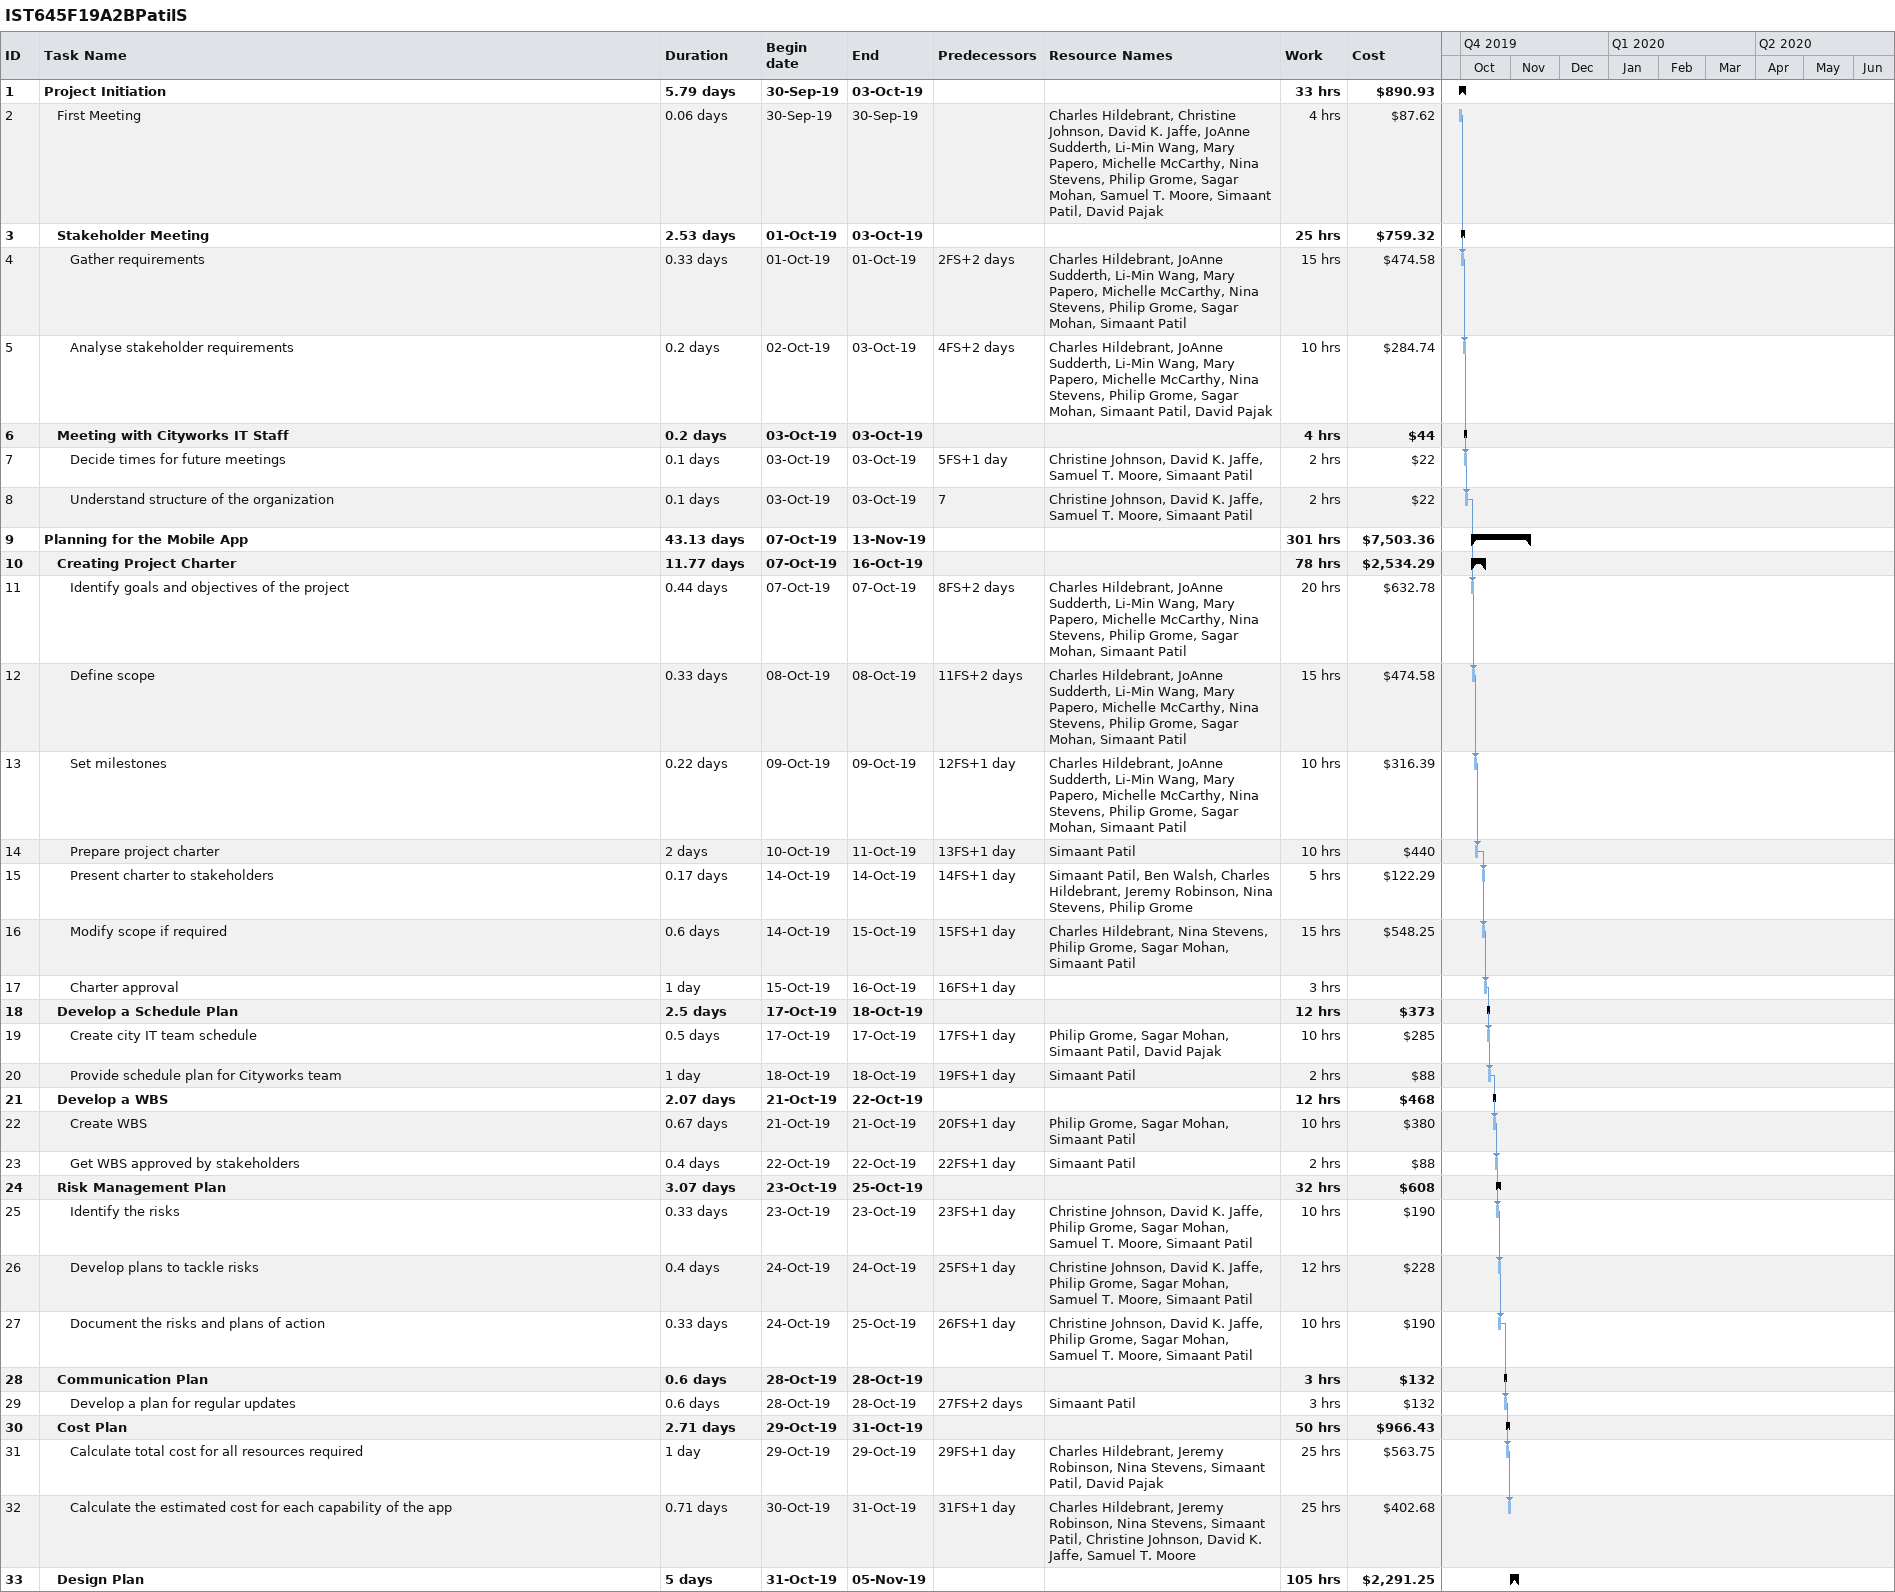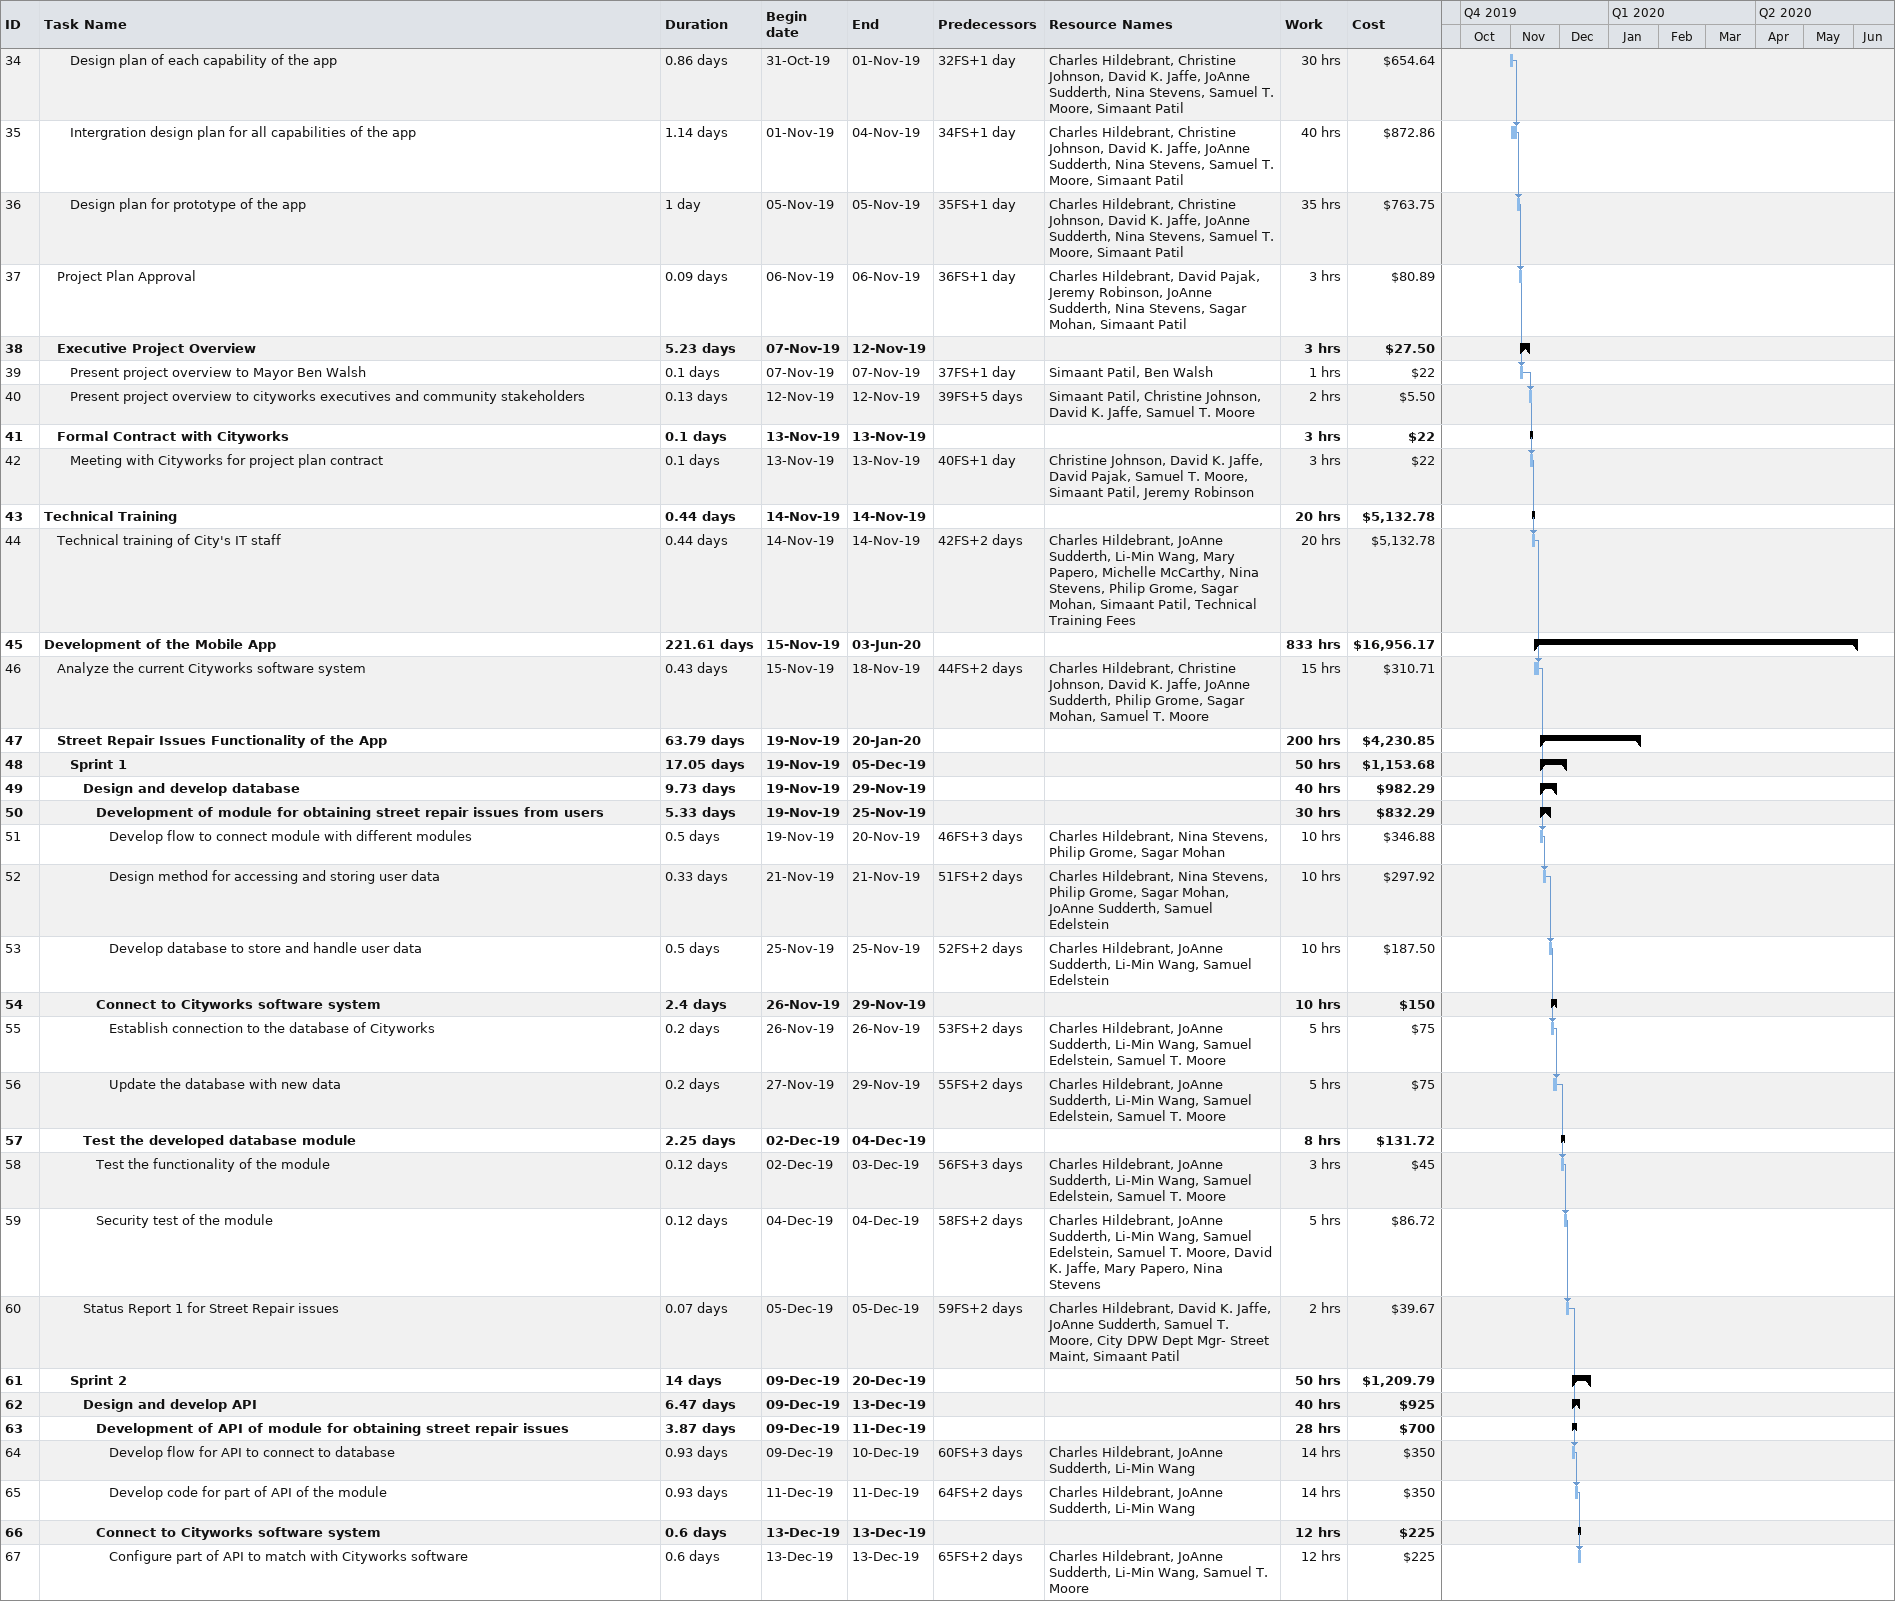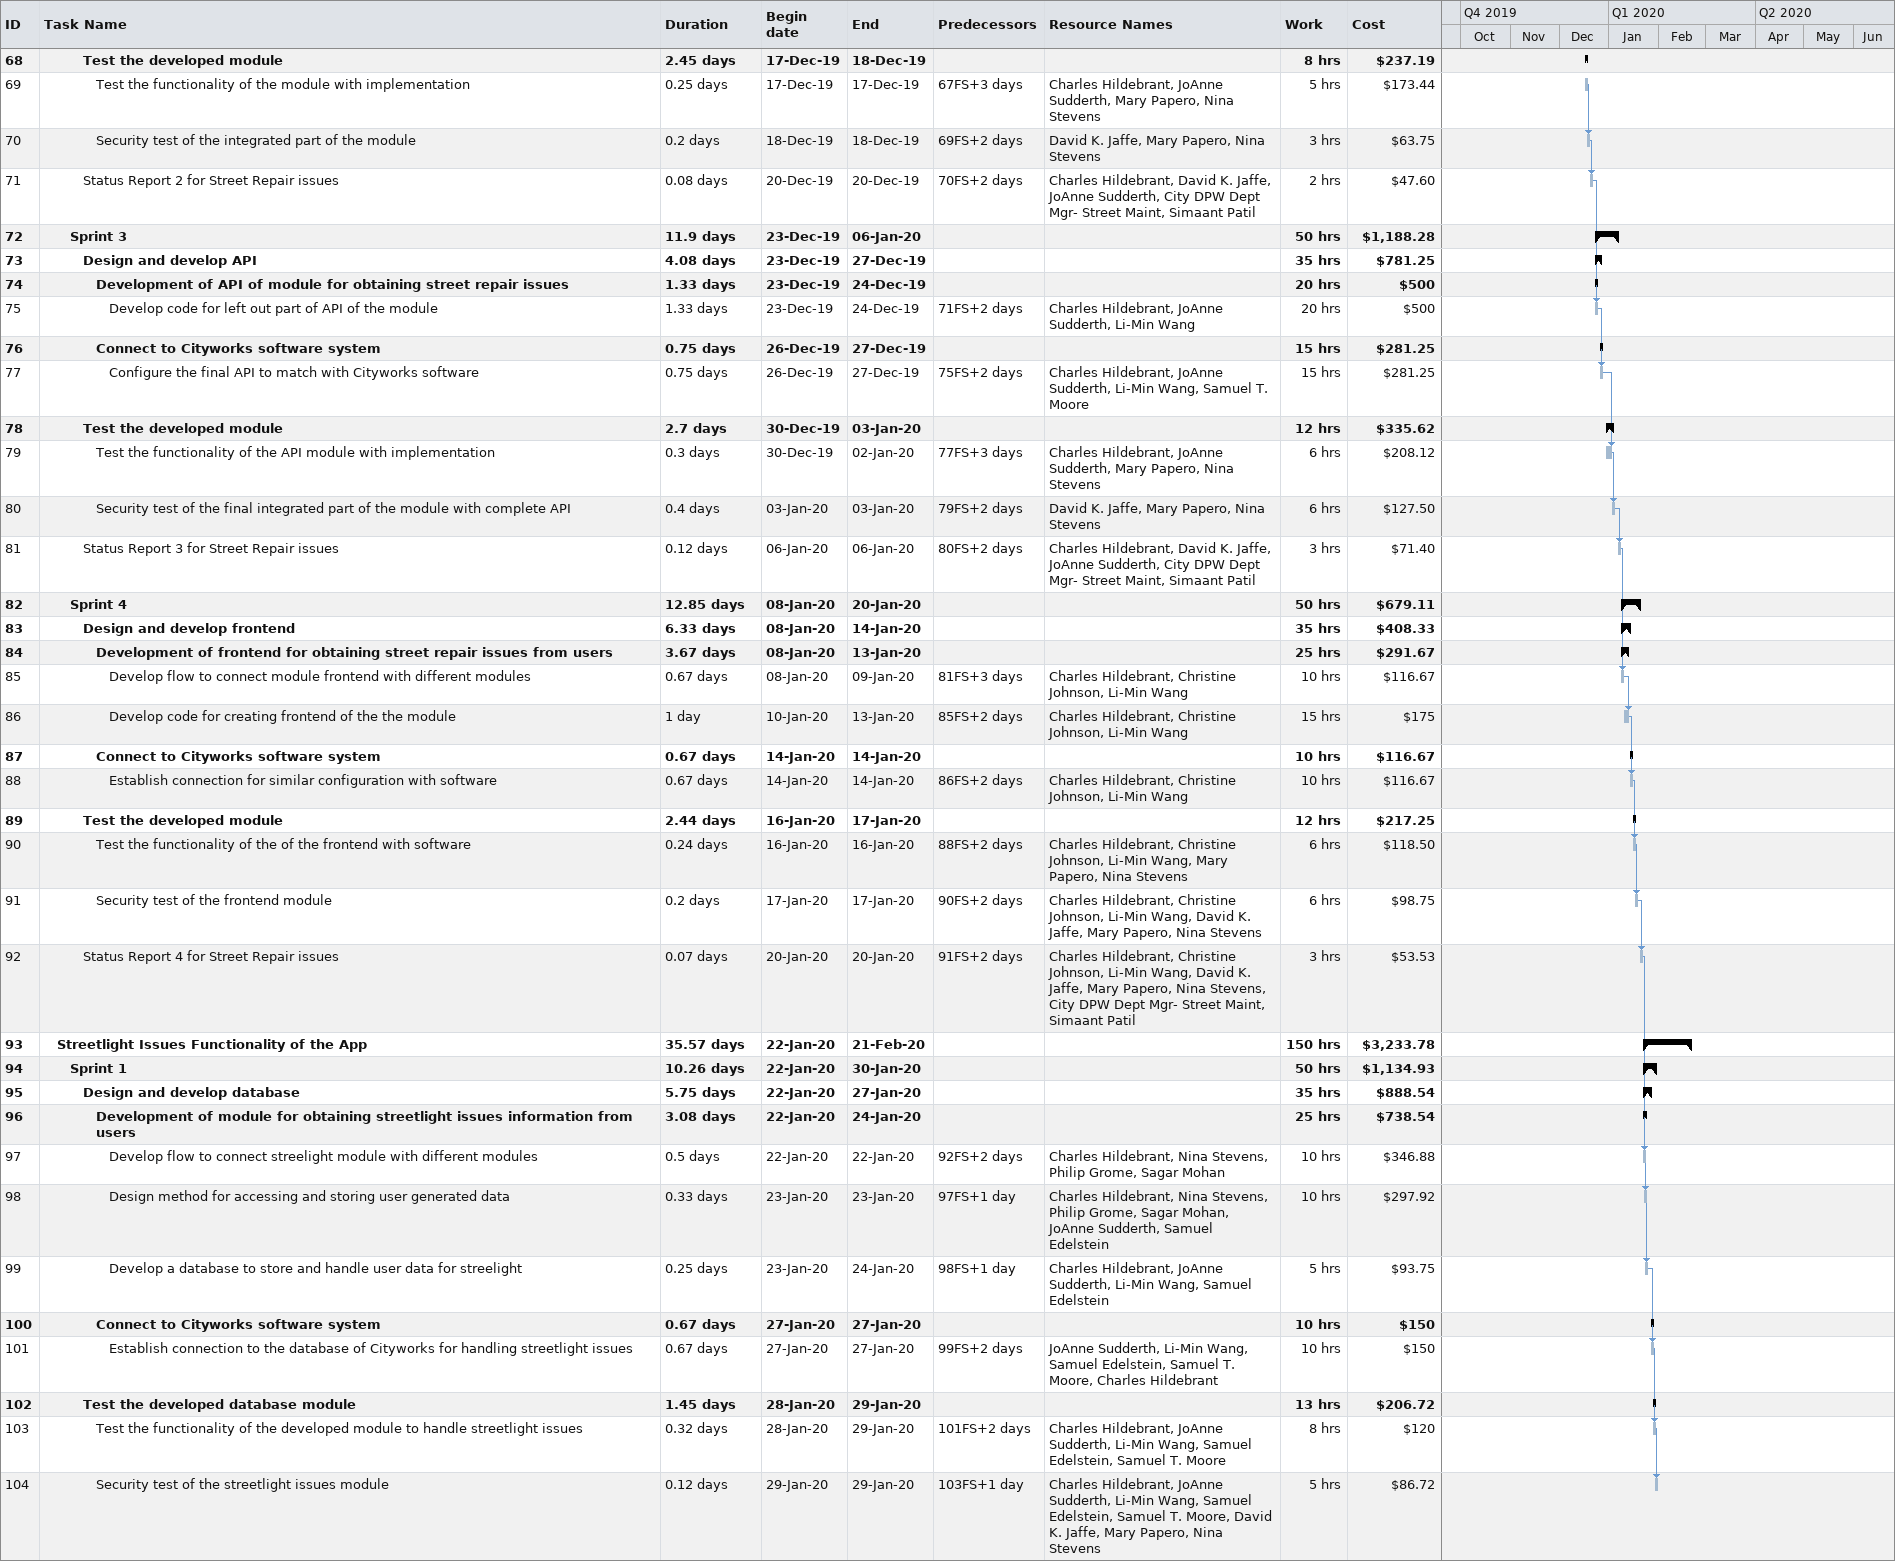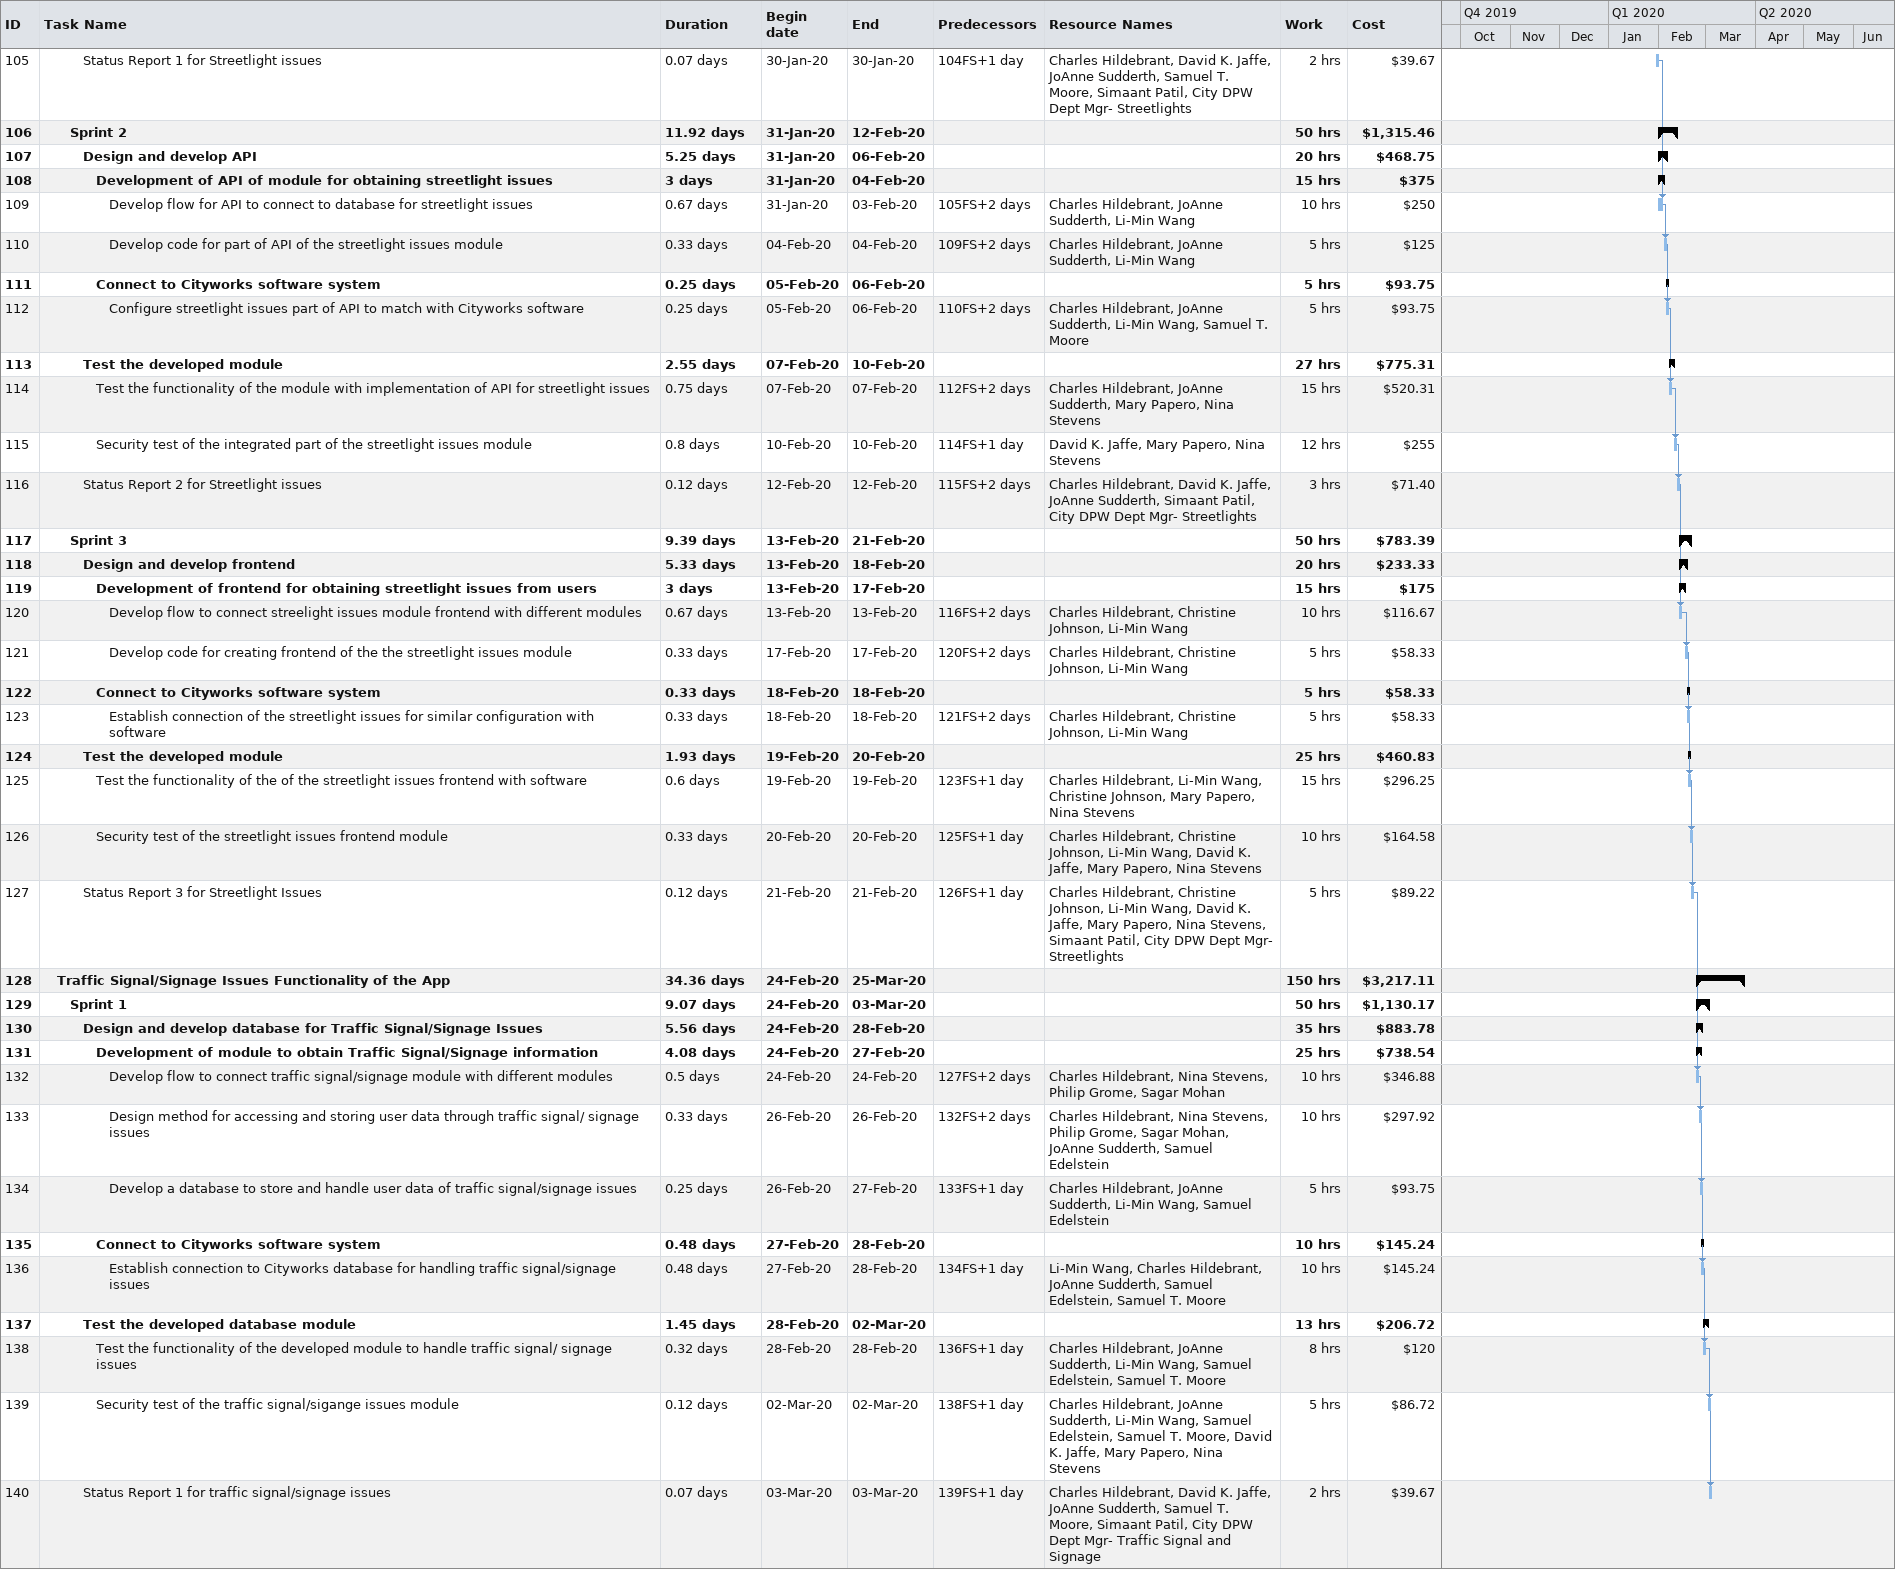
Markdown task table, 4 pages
IST645F19A2BPatilS

| ID | Level | Task | Duration | Start | Finish | Predecessors | Resources | Work (h) | Cost ($) |
|---|---|---|---|---|---|---|---|---|---|
| 1 | 1 | **Project Initiation** | 5.79d | 2019-09-30 | 2019-10-03 |  |  | 33 | 890.93 |
| 2 | 2 | First Meeting | 0.06d | 2019-09-30 | 2019-09-30 |  | Charles Hildebrant, Christine Johnson, David K. Jaffe, JoAnne Sudderth, Li-Min Wang, Mary Papero, Michelle McCarthy, Nina Stevens, Philip Grome, Sagar Mohan, Samuel T. Moore, Simaant Patil, David Pajak | 4 | 87.62 |
| 3 | 2 | **Stakeholder Meeting** | 2.53d | 2019-10-01 | 2019-10-03 |  |  | 25 | 759.32 |
| 4 | 3 | Gather requirements | 0.33d | 2019-10-01 | 2019-10-01 | 2FS+2d | Charles Hildebrant, JoAnne Sudderth, Li-Min Wang, Mary Papero, Michelle McCarthy, Nina Stevens, Philip Grome, Sagar Mohan, Simaant Patil | 15 | 474.58 |
| 5 | 3 | Analyse stakeholder requirements | 0.2d | 2019-10-02 | 2019-10-03 | 4FS+2d | Charles Hildebrant, JoAnne Sudderth, Li-Min Wang, Mary Papero, Michelle McCarthy, Nina Stevens, Philip Grome, Sagar Mohan, Simaant Patil, David Pajak | 10 | 284.74 |
| 6 | 2 | **Meeting with Cityworks IT Staff** | 0.2d | 2019-10-03 | 2019-10-03 |  |  | 4 | 44 |
| 7 | 3 | Decide times for future meetings | 0.1d | 2019-10-03 | 2019-10-03 | 5FS+1d | Christine Johnson, David K. Jaffe, Samuel T. Moore, Simaant Patil | 2 | 22 |
| 8 | 3 | Understand structure of the organization | 0.1d | 2019-10-03 | 2019-10-03 | 7 | Christine Johnson, David K. Jaffe, Samuel T. Moore, Simaant Patil | 2 | 22 |
| 9 | 1 | **Planning for the Mobile App** | 43.13d | 2019-10-07 | 2019-11-13 |  |  | 301 | 7503.36 |
| 10 | 2 | **Creating Project Charter** | 11.77d | 2019-10-07 | 2019-10-16 |  |  | 78 | 2534.29 |
| 11 | 3 | Identify goals and objectives of the project | 0.44d | 2019-10-07 | 2019-10-07 | 8FS+2d | Charles Hildebrant, JoAnne Sudderth, Li-Min Wang, Mary Papero, Michelle McCarthy, Nina Stevens, Philip Grome, Sagar Mohan, Simaant Patil | 20 | 632.78 |
| 12 | 3 | Define scope | 0.33d | 2019-10-08 | 2019-10-08 | 11FS+2d | Charles Hildebrant, JoAnne Sudderth, Li-Min Wang, Mary Papero, Michelle McCarthy, Nina Stevens, Philip Grome, Sagar Mohan, Simaant Patil | 15 | 474.58 |
| 13 | 3 | Set milestones | 0.22d | 2019-10-09 | 2019-10-09 | 12FS+1d | Charles Hildebrant, JoAnne Sudderth, Li-Min Wang, Mary Papero, Michelle McCarthy, Nina Stevens, Philip Grome, Sagar Mohan, Simaant Patil | 10 | 316.39 |
| 14 | 3 | Prepare project charter | 2d | 2019-10-10 | 2019-10-11 | 13FS+1d | Simaant Patil | 10 | 440 |
| 15 | 3 | Present charter to stakeholders | 0.17d | 2019-10-14 | 2019-10-14 | 14FS+1d | Simaant Patil, Ben Walsh, Charles Hildebrant, Jeremy Robinson, Nina Stevens, Philip Grome | 5 | 122.29 |
| 16 | 3 | Modify scope if required | 0.6d | 2019-10-14 | 2019-10-15 | 15FS+1d | Charles Hildebrant, Nina Stevens, Philip Grome, Sagar Mohan, Simaant Patil | 15 | 548.25 |
| 17 | 3 | Charter approval | 1d | 2019-10-15 | 2019-10-16 | 16FS+1d |  | 3 |  |
| 18 | 2 | **Develop a Schedule Plan** | 2.5d | 2019-10-17 | 2019-10-18 |  |  | 12 | 373 |
| 19 | 3 | Create city IT team schedule | 0.5d | 2019-10-17 | 2019-10-17 | 17FS+1d | Philip Grome, Sagar Mohan, Simaant Patil, David Pajak | 10 | 285 |
| 20 | 3 | Provide schedule plan for Cityworks team | 1d | 2019-10-18 | 2019-10-18 | 19FS+1d | Simaant Patil | 2 | 88 |
| 21 | 2 | **Develop a WBS** | 2.07d | 2019-10-21 | 2019-10-22 |  |  | 12 | 468 |
| 22 | 3 | Create WBS | 0.67d | 2019-10-21 | 2019-10-21 | 20FS+1d | Philip Grome, Sagar Mohan, Simaant Patil | 10 | 380 |
| 23 | 3 | Get WBS approved by stakeholders | 0.4d | 2019-10-22 | 2019-10-22 | 22FS+1d | Simaant Patil | 2 | 88 |
| 24 | 2 | **Risk Management Plan** | 3.07d | 2019-10-23 | 2019-10-25 |  |  | 32 | 608 |
| 25 | 3 | Identify the risks | 0.33d | 2019-10-23 | 2019-10-23 | 23FS+1d | Christine Johnson, David K. Jaffe, Philip Grome, Sagar Mohan, Samuel T. Moore, Simaant Patil | 10 | 190 |
| 26 | 3 | Develop plans to tackle risks | 0.4d | 2019-10-24 | 2019-10-24 | 25FS+1d | Christine Johnson, David K. Jaffe, Philip Grome, Sagar Mohan, Samuel T. Moore, Simaant Patil | 12 | 228 |
| 27 | 3 | Document the risks and plans of action | 0.33d | 2019-10-24 | 2019-10-25 | 26FS+1d | Christine Johnson, David K. Jaffe, Philip Grome, Sagar Mohan, Samuel T. Moore, Simaant Patil | 10 | 190 |
| 28 | 2 | **Communication Plan** | 0.6d | 2019-10-28 | 2019-10-28 |  |  | 3 | 132 |
| 29 | 3 | Develop a plan for regular updates | 0.6d | 2019-10-28 | 2019-10-28 | 27FS+2d | Simaant Patil | 3 | 132 |
| 30 | 2 | **Cost Plan** | 2.71d | 2019-10-29 | 2019-10-31 |  |  | 50 | 966.43 |
| 31 | 3 | Calculate total cost for all resources required | 1d | 2019-10-29 | 2019-10-29 | 29FS+1d | Charles Hildebrant, Jeremy Robinson, Nina Stevens, Simaant Patil, David Pajak | 25 | 563.75 |
| 32 | 3 | Calculate the estimated cost for each capability of the app | 0.71d | 2019-10-30 | 2019-10-31 | 31FS+1d | Charles Hildebrant, Jeremy Robinson, Nina Stevens, Simaant Patil, Christine Johnson, David K. Jaffe, Samuel T. Moore | 25 | 402.68 |
| 33 | 2 | **Design Plan** | 5d | 2019-10-31 | 2019-11-05 |  |  | 105 | 2291.25 |
| 34 | 3 | Design plan of each capability of the app | 0.86d | 2019-10-31 | 2019-11-01 | 32FS+1d | Charles Hildebrant, Christine Johnson, David K. Jaffe, JoAnne Sudderth, Nina Stevens, Samuel T. Moore, Simaant Patil | 30 | 654.64 |
| 35 | 3 | Intergration design plan for all capabilities of the app | 1.14d | 2019-11-01 | 2019-11-04 | 34FS+1d | Charles Hildebrant, Christine Johnson, David K. Jaffe, JoAnne Sudderth, Nina Stevens, Samuel T. Moore, Simaant Patil | 40 | 872.86 |
| 36 | 3 | Design plan for prototype of the app | 1d | 2019-11-05 | 2019-11-05 | 35FS+1d | Charles Hildebrant, Christine Johnson, David K. Jaffe, JoAnne Sudderth, Nina Stevens, Samuel T. Moore, Simaant Patil | 35 | 763.75 |
| 37 | 2 | Project Plan Approval | 0.09d | 2019-11-06 | 2019-11-06 | 36FS+1d | Charles Hildebrant, David Pajak, Jeremy Robinson, JoAnne Sudderth, Nina Stevens, Sagar Mohan, Simaant Patil | 3 | 80.89 |
| 38 | 2 | **Executive Project Overview** | 5.23d | 2019-11-07 | 2019-11-12 |  |  | 3 | 27.50 |
| 39 | 3 | Present project overview to Mayor Ben Walsh | 0.1d | 2019-11-07 | 2019-11-07 | 37FS+1d | Simaant Patil, Ben Walsh | 1 | 22 |
| 40 | 3 | Present project overview to cityworks executives and community stakeholders | 0.13d | 2019-11-12 | 2019-11-12 | 39FS+5d | Simaant Patil, Christine Johnson, David K. Jaffe, Samuel T. Moore | 2 | 5.50 |
| 41 | 2 | **Formal Contract with Cityworks** | 0.1d | 2019-11-13 | 2019-11-13 |  |  | 3 | 22 |
| 42 | 3 | Meeting with Cityworks for project plan contract | 0.1d | 2019-11-13 | 2019-11-13 | 40FS+1d | Christine Johnson, David K. Jaffe, David Pajak, Samuel T. Moore, Simaant Patil, Jeremy Robinson | 3 | 22 |
| 43 | 1 | **Technical Training** | 0.44d | 2019-11-14 | 2019-11-14 |  |  | 20 | 5132.78 |
| 44 | 2 | Technical training of City's IT staff | 0.44d | 2019-11-14 | 2019-11-14 | 42FS+2d | Charles Hildebrant, JoAnne Sudderth, Li-Min Wang, Mary Papero, Michelle McCarthy, Nina Stevens, Philip Grome, Sagar Mohan, Simaant Patil, Technical Training Fees | 20 | 5132.78 |
| 45 | 1 | **Development of the Mobile App** | 221.61d | 2019-11-15 | 2020-06-03 |  |  | 833 | 16956.17 |
| 46 | 2 | Analyze the current Cityworks software system | 0.43d | 2019-11-15 | 2019-11-18 | 44FS+2d | Charles Hildebrant, Christine Johnson, David K. Jaffe, JoAnne Sudderth, Philip Grome, Sagar Mohan, Samuel T. Moore | 15 | 310.71 |
| 47 | 2 | **Street Repair Issues Functionality of the App** | 63.79d | 2019-11-19 | 2020-01-20 |  |  | 200 | 4230.85 |
| 48 | 3 | **Sprint 1** | 17.05d | 2019-11-19 | 2019-12-05 |  |  | 50 | 1153.68 |
| 49 | 4 | **Design and develop database** | 9.73d | 2019-11-19 | 2019-11-29 |  |  | 40 | 982.29 |
| 50 | 5 | **Development of module for obtaining street repair issues from users** | 5.33d | 2019-11-19 | 2019-11-25 |  |  | 30 | 832.29 |
| 51 | 6 | Develop flow to connect module with different modules | 0.5d | 2019-11-19 | 2019-11-20 | 46FS+3d | Charles Hildebrant, Nina Stevens, Philip Grome, Sagar Mohan | 10 | 346.88 |
| 52 | 6 | Design method for accessing and storing user data | 0.33d | 2019-11-21 | 2019-11-21 | 51FS+2d | Charles Hildebrant, Nina Stevens, Philip Grome, Sagar Mohan, JoAnne Sudderth, Samuel Edelstein | 10 | 297.92 |
| 53 | 6 | Develop database to store and handle user data | 0.5d | 2019-11-25 | 2019-11-25 | 52FS+2d | Charles Hildebrant, JoAnne Sudderth, Li-Min Wang, Samuel Edelstein | 10 | 187.50 |
| 54 | 5 | **Connect to Cityworks software system** | 2.4d | 2019-11-26 | 2019-11-29 |  |  | 10 | 150 |
| 55 | 6 | Establish connection to the database of Cityworks | 0.2d | 2019-11-26 | 2019-11-26 | 53FS+2d | Charles Hildebrant, JoAnne Sudderth, Li-Min Wang, Samuel Edelstein, Samuel T. Moore | 5 | 75 |
| 56 | 6 | Update the database with new data | 0.2d | 2019-11-27 | 2019-11-29 | 55FS+2d | Charles Hildebrant, JoAnne Sudderth, Li-Min Wang, Samuel Edelstein, Samuel T. Moore | 5 | 75 |
| 57 | 4 | **Test the developed database module** | 2.25d | 2019-12-02 | 2019-12-04 |  |  | 8 | 131.72 |
| 58 | 5 | Test the functionality of the module | 0.12d | 2019-12-02 | 2019-12-03 | 56FS+3d | Charles Hildebrant, JoAnne Sudderth, Li-Min Wang, Samuel Edelstein, Samuel T. Moore | 3 | 45 |
| 59 | 5 | Security test of the module | 0.12d | 2019-12-04 | 2019-12-04 | 58FS+2d | Charles Hildebrant, JoAnne Sudderth, Li-Min Wang, Samuel Edelstein, Samuel T. Moore, David K. Jaffe, Mary Papero, Nina Stevens | 5 | 86.72 |
| 60 | 4 | Status Report 1 for Street Repair issues | 0.07d | 2019-12-05 | 2019-12-05 | 59FS+2d | Charles Hildebrant, David K. Jaffe, JoAnne Sudderth, Samuel T. Moore, City DPW Dept Mgr- Street Maint, Simaant Patil | 2 | 39.67 |
| 61 | 3 | **Sprint 2** | 14d | 2019-12-09 | 2019-12-20 |  |  | 50 | 1209.79 |
| 62 | 4 | **Design and develop API** | 6.47d | 2019-12-09 | 2019-12-13 |  |  | 40 | 925 |
| 63 | 5 | **Development of API of module for obtaining street repair issues** | 3.87d | 2019-12-09 | 2019-12-11 |  |  | 28 | 700 |
| 64 | 6 | Develop flow for API to connect to database | 0.93d | 2019-12-09 | 2019-12-10 | 60FS+3d | Charles Hildebrant, JoAnne Sudderth, Li-Min Wang | 14 | 350 |
| 65 | 6 | Develop code for part of API of the module | 0.93d | 2019-12-11 | 2019-12-11 | 64FS+2d | Charles Hildebrant, JoAnne Sudderth, Li-Min Wang | 14 | 350 |
| 66 | 5 | **Connect to Cityworks software system** | 0.6d | 2019-12-13 | 2019-12-13 |  |  | 12 | 225 |
| 67 | 6 | Configure part of API to match with Cityworks software | 0.6d | 2019-12-13 | 2019-12-13 | 65FS+2d | Charles Hildebrant, JoAnne Sudderth, Li-Min Wang, Samuel T. Moore | 12 | 225 |
| 68 | 4 | **Test the developed module** | 2.45d | 2019-12-17 | 2019-12-18 |  |  | 8 | 237.19 |
| 69 | 5 | Test the functionality of the module with implementation | 0.25d | 2019-12-17 | 2019-12-17 | 67FS+3d | Charles Hildebrant, JoAnne Sudderth, Mary Papero, Nina Stevens | 5 | 173.44 |
| 70 | 5 | Security test of the integrated part of the module | 0.2d | 2019-12-18 | 2019-12-18 | 69FS+2d | David K. Jaffe, Mary Papero, Nina Stevens | 3 | 63.75 |
| 71 | 4 | Status Report 2 for Street Repair issues | 0.08d | 2019-12-20 | 2019-12-20 | 70FS+2d | Charles Hildebrant, David K. Jaffe, JoAnne Sudderth, City DPW Dept Mgr- Street Maint, Simaant Patil | 2 | 47.60 |
| 72 | 3 | **Sprint 3** | 11.9d | 2019-12-23 | 2020-01-06 |  |  | 50 | 1188.28 |
| 73 | 4 | **Design and develop API** | 4.08d | 2019-12-23 | 2019-12-27 |  |  | 35 | 781.25 |
| 74 | 5 | **Development of API of module for obtaining street repair issues** | 1.33d | 2019-12-23 | 2019-12-24 |  |  | 20 | 500 |
| 75 | 6 | Develop code for left out part of API of the module | 1.33d | 2019-12-23 | 2019-12-24 | 71FS+2d | Charles Hildebrant, JoAnne Sudderth, Li-Min Wang | 20 | 500 |
| 76 | 5 | **Connect to Cityworks software system** | 0.75d | 2019-12-26 | 2019-12-27 |  |  | 15 | 281.25 |
| 77 | 6 | Configure the final API to match with Cityworks software | 0.75d | 2019-12-26 | 2019-12-27 | 75FS+2d | Charles Hildebrant, JoAnne Sudderth, Li-Min Wang, Samuel T. Moore | 15 | 281.25 |
| 78 | 4 | **Test the developed module** | 2.7d | 2019-12-30 | 2020-01-03 |  |  | 12 | 335.62 |
| 79 | 5 | Test the functionality of the API module with implementation | 0.3d | 2019-12-30 | 2020-01-02 | 77FS+3d | Charles Hildebrant, JoAnne Sudderth, Mary Papero, Nina Stevens | 6 | 208.12 |
| 80 | 5 | Security test of the final integrated part of the module with complete API | 0.4d | 2020-01-03 | 2020-01-03 | 79FS+2d | David K. Jaffe, Mary Papero, Nina Stevens | 6 | 127.50 |
| 81 | 4 | Status Report 3 for Street Repair issues | 0.12d | 2020-01-06 | 2020-01-06 | 80FS+2d | Charles Hildebrant, David K. Jaffe, JoAnne Sudderth, City DPW Dept Mgr- Street Maint, Simaant Patil | 3 | 71.40 |
| 82 | 3 | **Sprint 4** | 12.85d | 2020-01-08 | 2020-01-20 |  |  | 50 | 679.11 |
| 83 | 4 | **Design and develop frontend** | 6.33d | 2020-01-08 | 2020-01-14 |  |  | 35 | 408.33 |
| 84 | 5 | **Development of frontend for obtaining street repair issues from users** | 3.67d | 2020-01-08 | 2020-01-13 |  |  | 25 | 291.67 |
| 85 | 6 | Develop flow to connect module frontend with different modules | 0.67d | 2020-01-08 | 2020-01-09 | 81FS+3d | Charles Hildebrant, Christine Johnson, Li-Min Wang | 10 | 116.67 |
| 86 | 6 | Develop code for creating frontend of the the module | 1d | 2020-01-10 | 2020-01-13 | 85FS+2d | Charles Hildebrant, Christine Johnson, Li-Min Wang | 15 | 175 |
| 87 | 5 | **Connect to Cityworks software system** | 0.67d | 2020-01-14 | 2020-01-14 |  |  | 10 | 116.67 |
| 88 | 6 | Establish connection for similar configuration with software | 0.67d | 2020-01-14 | 2020-01-14 | 86FS+2d | Charles Hildebrant, Christine Johnson, Li-Min Wang | 10 | 116.67 |
| 89 | 4 | **Test the developed module** | 2.44d | 2020-01-16 | 2020-01-17 |  |  | 12 | 217.25 |
| 90 | 5 | Test the functionality of the of the frontend with software | 0.24d | 2020-01-16 | 2020-01-16 | 88FS+2d | Charles Hildebrant, Christine Johnson, Li-Min Wang, Mary Papero, Nina Stevens | 6 | 118.50 |
| 91 | 5 | Security test of the frontend module | 0.2d | 2020-01-17 | 2020-01-17 | 90FS+2d | Charles Hildebrant, Christine Johnson, Li-Min Wang, David K. Jaffe, Mary Papero, Nina Stevens | 6 | 98.75 |
| 92 | 4 | Status Report 4 for Street Repair issues | 0.07d | 2020-01-20 | 2020-01-20 | 91FS+2d | Charles Hildebrant, Christine Johnson, Li-Min Wang, David K. Jaffe, Mary Papero, Nina Stevens, City DPW Dept Mgr- Street Maint, Simaant Patil | 3 | 53.53 |
| 93 | 2 | **Streetlight Issues Functionality of the App** | 35.57d | 2020-01-22 | 2020-02-21 |  |  | 150 | 3233.78 |
| 94 | 3 | **Sprint 1** | 10.26d | 2020-01-22 | 2020-01-30 |  |  | 50 | 1134.93 |
| 95 | 4 | **Design and develop database** | 5.75d | 2020-01-22 | 2020-01-27 |  |  | 35 | 888.54 |
| 96 | 5 | **Development of module for obtaining streetlight issues information from users** | 3.08d | 2020-01-22 | 2020-01-24 |  |  | 25 | 738.54 |
| 97 | 6 | Develop flow to connect streelight module with different modules | 0.5d | 2020-01-22 | 2020-01-22 | 92FS+2d | Charles Hildebrant, Nina Stevens, Philip Grome, Sagar Mohan | 10 | 346.88 |
| 98 | 6 | Design method for accessing and storing user generated data | 0.33d | 2020-01-23 | 2020-01-23 | 97FS+1d | Charles Hildebrant, Nina Stevens, Philip Grome, Sagar Mohan, JoAnne Sudderth, Samuel Edelstein | 10 | 297.92 |
| 99 | 6 | Develop a database to store and handle user data for streelight | 0.25d | 2020-01-23 | 2020-01-24 | 98FS+1d | Charles Hildebrant, JoAnne Sudderth, Li-Min Wang, Samuel Edelstein | 5 | 93.75 |
| 100 | 5 | **Connect to Cityworks software system** | 0.67d | 2020-01-27 | 2020-01-27 |  |  | 10 | 150 |
| 101 | 6 | Establish connection to the database of Cityworks for handling streetlight issues | 0.67d | 2020-01-27 | 2020-01-27 | 99FS+2d | JoAnne Sudderth, Li-Min Wang, Samuel Edelstein, Samuel T. Moore, Charles Hildebrant | 10 | 150 |
| 102 | 4 | **Test the developed database module** | 1.45d | 2020-01-28 | 2020-01-29 |  |  | 13 | 206.72 |
| 103 | 5 | Test the functionality of the developed module to handle streetlight issues | 0.32d | 2020-01-28 | 2020-01-29 | 101FS+2d | Charles Hildebrant, JoAnne Sudderth, Li-Min Wang, Samuel Edelstein, Samuel T. Moore | 8 | 120 |
| 104 | 5 | Security test of the streetlight issues module | 0.12d | 2020-01-29 | 2020-01-29 | 103FS+1d | Charles Hildebrant, JoAnne Sudderth, Li-Min Wang, Samuel Edelstein, Samuel T. Moore, David K. Jaffe, Mary Papero, Nina Stevens | 5 | 86.72 |
| 105 | 4 | Status Report 1 for Streetlight issues | 0.07d | 2020-01-30 | 2020-01-30 | 104FS+1d | Charles Hildebrant, David K. Jaffe, JoAnne Sudderth, Samuel T. Moore, Simaant Patil, City DPW Dept Mgr- Streetlights | 2 | 39.67 |
| 106 | 3 | **Sprint 2** | 11.92d | 2020-01-31 | 2020-02-12 |  |  | 50 | 1315.46 |
| 107 | 4 | **Design and develop API** | 5.25d | 2020-01-31 | 2020-02-06 |  |  | 20 | 468.75 |
| 108 | 5 | **Development of API of module for obtaining streetlight issues** | 3d | 2020-01-31 | 2020-02-04 |  |  | 15 | 375 |
| 109 | 6 | Develop flow for API to connect to database for streetlight issues | 0.67d | 2020-01-31 | 2020-02-03 | 105FS+2d | Charles Hildebrant, JoAnne Sudderth, Li-Min Wang | 10 | 250 |
| 110 | 6 | Develop code for part of API of the streetlight issues module | 0.33d | 2020-02-04 | 2020-02-04 | 109FS+2d | Charles Hildebrant, JoAnne Sudderth, Li-Min Wang | 5 | 125 |
| 111 | 5 | **Connect to Cityworks software system** | 0.25d | 2020-02-05 | 2020-02-06 |  |  | 5 | 93.75 |
| 112 | 6 | Configure streetlight issues part of API to match with Cityworks software | 0.25d | 2020-02-05 | 2020-02-06 | 110FS+2d | Charles Hildebrant, JoAnne Sudderth, Li-Min Wang, Samuel T. Moore | 5 | 93.75 |
| 113 | 4 | **Test the developed module** | 2.55d | 2020-02-07 | 2020-02-10 |  |  | 27 | 775.31 |
| 114 | 5 | Test the functionality of the module with implementation of API for streetlight issues | 0.75d | 2020-02-07 | 2020-02-07 | 112FS+2d | Charles Hildebrant, JoAnne Sudderth, Mary Papero, Nina Stevens | 15 | 520.31 |
| 115 | 5 | Security test of the integrated part of the streetlight issues module | 0.8d | 2020-02-10 | 2020-02-10 | 114FS+1d | David K. Jaffe, Mary Papero, Nina Stevens | 12 | 255 |
| 116 | 4 | Status Report 2 for Streetlight issues | 0.12d | 2020-02-12 | 2020-02-12 | 115FS+2d | Charles Hildebrant, David K. Jaffe, JoAnne Sudderth, Simaant Patil, City DPW Dept Mgr- Streetlights | 3 | 71.40 |
| 117 | 3 | **Sprint 3** | 9.39d | 2020-02-13 | 2020-02-21 |  |  | 50 | 783.39 |
| 118 | 4 | **Design and develop frontend** | 5.33d | 2020-02-13 | 2020-02-18 |  |  | 20 | 233.33 |
| 119 | 5 | **Development of frontend for obtaining streetlight issues from users** | 3d | 2020-02-13 | 2020-02-17 |  |  | 15 | 175 |
| 120 | 6 | Develop flow to connect streelight issues module frontend with different modules | 0.67d | 2020-02-13 | 2020-02-13 | 116FS+2d | Charles Hildebrant, Christine Johnson, Li-Min Wang | 10 | 116.67 |
| 121 | 6 | Develop code for creating frontend of the the streetlight issues module | 0.33d | 2020-02-17 | 2020-02-17 | 120FS+2d | Charles Hildebrant, Christine Johnson, Li-Min Wang | 5 | 58.33 |
| 122 | 5 | **Connect to Cityworks software system** | 0.33d | 2020-02-18 | 2020-02-18 |  |  | 5 | 58.33 |
| 123 | 6 | Establish connection of the streetlight issues for similar configuration with software | 0.33d | 2020-02-18 | 2020-02-18 | 121FS+2d | Charles Hildebrant, Christine Johnson, Li-Min Wang | 5 | 58.33 |
| 124 | 4 | **Test the developed module** | 1.93d | 2020-02-19 | 2020-02-20 |  |  | 25 | 460.83 |
| 125 | 5 | Test the functionality of the of the streetlight issues frontend with software | 0.6d | 2020-02-19 | 2020-02-19 | 123FS+1d | Charles Hildebrant, Li-Min Wang, Christine Johnson, Mary Papero, Nina Stevens | 15 | 296.25 |
| 126 | 5 | Security test of the streetlight issues frontend module | 0.33d | 2020-02-20 | 2020-02-20 | 125FS+1d | Charles Hildebrant, Christine Johnson, Li-Min Wang, David K. Jaffe, Mary Papero, Nina Stevens | 10 | 164.58 |
| 127 | 4 | Status Report 3 for Streetlight Issues | 0.12d | 2020-02-21 | 2020-02-21 | 126FS+1d | Charles Hildebrant, Christine Johnson, Li-Min Wang, David K. Jaffe, Mary Papero, Nina Stevens, Simaant Patil, City DPW Dept Mgr- Streetlights | 5 | 89.22 |
| 128 | 2 | **Traffic Signal/Signage Issues Functionality of the App** | 34.36d | 2020-02-24 | 2020-03-25 |  |  | 150 | 3217.11 |
| 129 | 3 | **Sprint 1** | 9.07d | 2020-02-24 | 2020-03-03 |  |  | 50 | 1130.17 |
| 130 | 4 | **Design and develop database for Traffic Signal/Signage Issues** | 5.56d | 2020-02-24 | 2020-02-28 |  |  | 35 | 883.78 |
| 131 | 5 | **Development of module to obtain Traffic Signal/Signage information** | 4.08d | 2020-02-24 | 2020-02-27 |  |  | 25 | 738.54 |
| 132 | 6 | Develop flow to connect traffic signal/signage module with different modules | 0.5d | 2020-02-24 | 2020-02-24 | 127FS+2d | Charles Hildebrant, Nina Stevens, Philip Grome, Sagar Mohan | 10 | 346.88 |
| 133 | 6 | Design method for accessing and storing user data through traffic signal/ signage issues | 0.33d | 2020-02-26 | 2020-02-26 | 132FS+2d | Charles Hildebrant, Nina Stevens, Philip Grome, Sagar Mohan, JoAnne Sudderth, Samuel Edelstein | 10 | 297.92 |
| 134 | 6 | Develop a database to store and handle user data of traffic signal/signage issues | 0.25d | 2020-02-26 | 2020-02-27 | 133FS+1d | Charles Hildebrant, JoAnne Sudderth, Li-Min Wang, Samuel Edelstein | 5 | 93.75 |
| 135 | 5 | **Connect to Cityworks software system** | 0.48d | 2020-02-27 | 2020-02-28 |  |  | 10 | 145.24 |
| 136 | 6 | Establish connection to Cityworks database for handling traffic signal/signage issues | 0.48d | 2020-02-27 | 2020-02-28 | 134FS+1d | Li-Min Wang, Charles Hildebrant, JoAnne Sudderth, Samuel Edelstein, Samuel T. Moore | 10 | 145.24 |
| 137 | 4 | **Test the developed database module** | 1.45d | 2020-02-28 | 2020-03-02 |  |  | 13 | 206.72 |
| 138 | 5 | Test the functionality of the developed module to handle traffic signal/ signage issues | 0.32d | 2020-02-28 | 2020-02-28 | 136FS+1d | Charles Hildebrant, JoAnne Sudderth, Li-Min Wang, Samuel Edelstein, Samuel T. Moore | 8 | 120 |
| 139 | 5 | Security test of the traffic signal/sigange issues module | 0.12d | 2020-03-02 | 2020-03-02 | 138FS+1d | Charles Hildebrant, JoAnne Sudderth, Li-Min Wang, Samuel Edelstein, Samuel T. Moore, David K. Jaffe, Mary Papero, Nina Stevens | 5 | 86.72 |
| 140 | 4 | Status Report 1 for traffic signal/signage issues | 0.07d | 2020-03-03 | 2020-03-03 | 139FS+1d | Charles Hildebrant, David K. Jaffe, JoAnne Sudderth, Samuel T. Moore, Simaant Patil, City DPW Dept Mgr- Traffic Signal and Signage | 2 | 39.67 |
